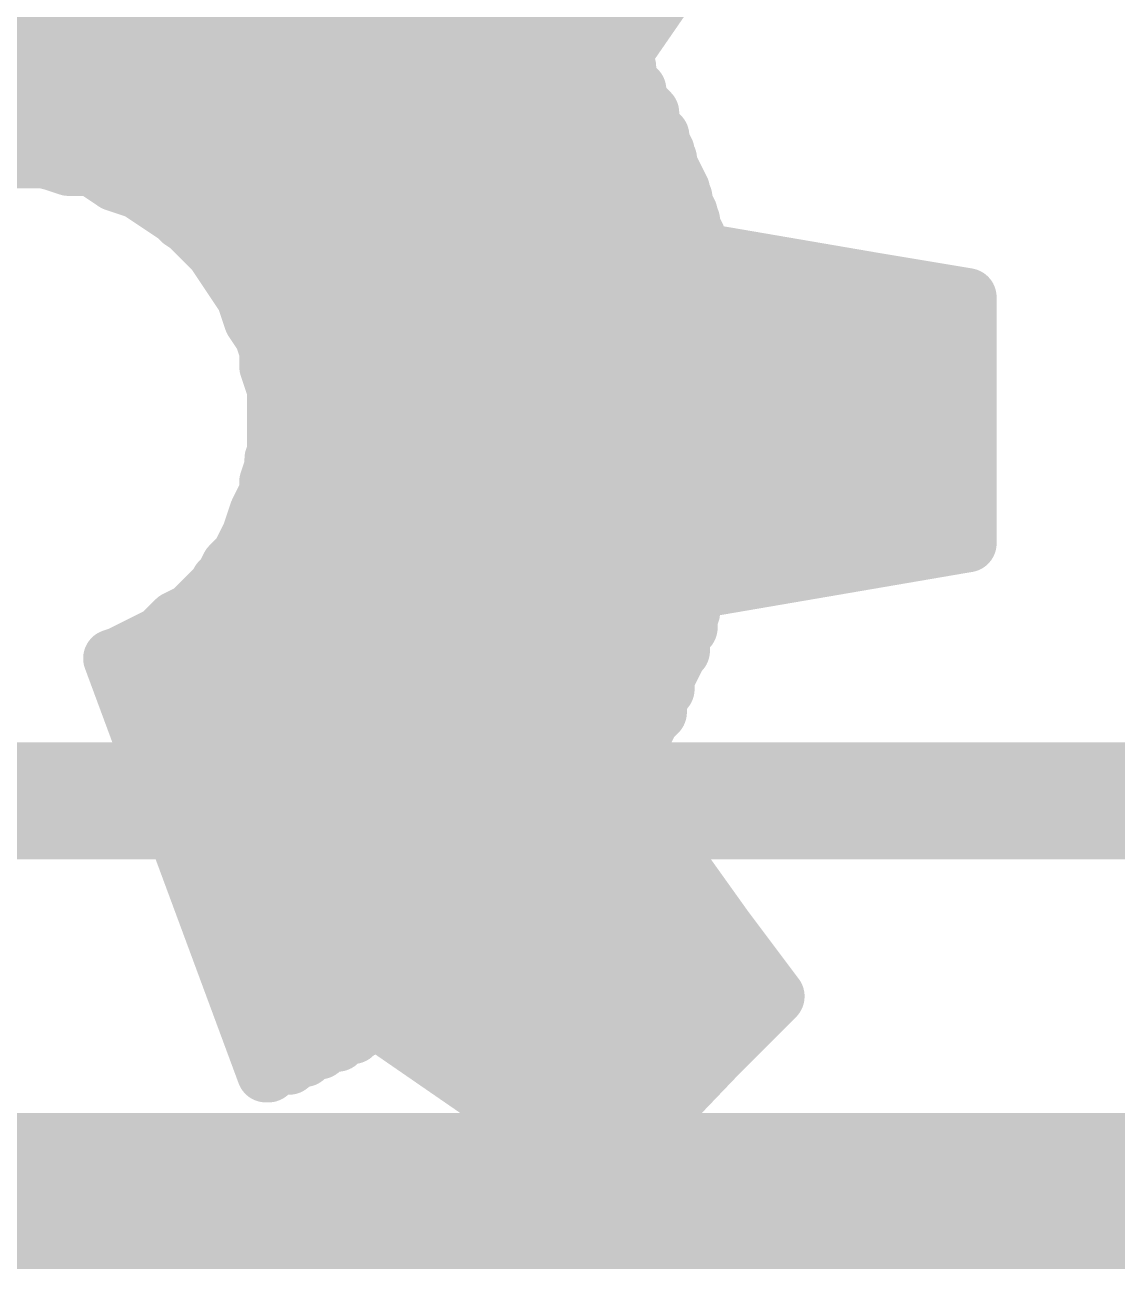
# Model space of a CAD drawing. Extents: x -34 to 73, y -65 to 31.
# Drawn here: x 2.296 to 3.717, y 24.79 to 26.41 of the extents above; entities that cross this region are included whole.
import ezdxf

# ---------------------------------------------------------------- set-up
doc = ezdxf.new("R2010")
doc.units = 0
for name, color, linetype in [('1', 12, 'CONTINUOUS'), ('16', 53, 'CONTINUOUS'), ('20', 53, 'CONTINUOUS'), ('21', 41, 'CONTINUOUS'), ('22', 40, 'CONTINUOUS')]:
    doc.layers.add(name, color=color, linetype=linetype)

msp = doc.modelspace()

# ---------------------------------------------------------------- linework, layer by layer
at = {"layer": '1'}
for points, const_width in [([(0, 25.4), (5.08, 25.4)], 0.1524), ([(0, 24.892), (4.572, 24.892)], 0.2032)]:
    msp.add_lwpolyline(points, dxfattribs=dict(at, const_width=const_width))
at = {"layer": '16'}
for points, const_width in [([(5.08, 25.4), (0, 25.4)], 0.1524), ([(4.572, 24.892), (0, 24.892)], 0.2032)]:
    msp.add_lwpolyline(points, dxfattribs=dict(at, const_width=const_width))
at = {"layer": '20', "const_width": 0.2032}
msp.add_lwpolyline([(2.54, 27.94, 0.4142), (0, 25.4)], format="xyb", dxfattribs=at)
at = {"layer": '21', "const_width": 0.076}
for points in [[(3.0626, 26.3654), (3.2726, 26.6554)], [(1.4456, 26.448), (3.1224, 26.448)], [(1.498, 26.372), (3.0674, 26.372)], [(3.0726, 26.3554), (3.0626, 26.3654)], [(3.0826, 26.3354), (3.0726, 26.3554)], [(3.0926, 26.3254), (3.0826, 26.3354)], [(3.0926, 26.3054), (3.0926, 26.3254)], [(3.1026, 26.2954), (3.0926, 26.3054)], [(1.4632, 26.296), (3.102, 26.296)], [(3.1126, 26.2754), (3.1026, 26.2954)], [(3.1226, 26.2654), (3.1126, 26.2754)], [(3.1226, 26.2454), (3.1226, 26.2654)], [(2.2526, 26.2354), (2.3226, 26.2354)], [(2.3226, 26.2354), (2.3526, 26.2254)], [(3.1326, 26.2354), (3.1226, 26.2454)], [(3.1326, 26.2154), (3.1326, 26.2354)], [(2.3526, 26.2254), (2.3826, 26.2254)], [(2.3826, 26.2254), (2.4126, 26.2054)], [(2.3907, 26.22), (3.1326, 26.22)], [(2.4126, 26.2054), (2.4426, 26.1954)], [(3.1426, 26.1954), (3.1326, 26.2154)], [(2.4426, 26.1954), (2.5026, 26.1554)], [(3.1526, 26.1854), (3.1426, 26.1954)], [(3.1526, 26.1654), (3.1526, 26.1854)], [(2.5026, 26.1554), (2.5426, 26.1154)], [(3.1626, 26.1554), (3.1526, 26.1654)], [(3.1626, 26.1154), (3.1626, 26.1554)], [(2.514, 26.144), (3.1626, 26.144)], [(2.5426, 26.1154), (2.5826, 26.0554)], [(3.5226, 26.0554), (3.1626, 26.1154)], [(2.5742, 26.068), (3.4468, 26.068)], [(2.5826, 26.0554), (2.5926, 26.0254)], [(3.5226, 25.7354), (3.5226, 26.0554)], [(2.5926, 26.0254), (2.6126, 25.9954)], [(2.6126, 25.9954), (2.6126, 25.9654)], [(2.6126, 25.992), (3.5226, 25.992)], [(2.6126, 25.9654), (2.6226, 25.9354)], [(2.6226, 25.9354), (2.6226, 25.8454)], [(2.6226, 25.916), (3.5226, 25.916)], [(2.6226, 25.8454), (2.6126, 25.8154)], [(2.6208, 25.84), (3.5226, 25.84)], [(2.6126, 25.8154), (2.6126, 25.7954)], [(2.6126, 25.7954), (2.6026, 25.7754)], [(2.6026, 25.7754), (2.5926, 25.7454)], [(2.5988, 25.764), (3.5226, 25.764)], [(2.5926, 25.7454), (2.5826, 25.7254)], [(3.1726, 25.6754), (3.5226, 25.7354)], [(2.5826, 25.7254), (2.5626, 25.7054)], [(2.5626, 25.7054), (2.5526, 25.6854)], [(2.5526, 25.6854), (2.5126, 25.6454)], [(2.5539, 25.688), (3.2463, 25.688)], [(3.1626, 25.6654), (3.1726, 25.6754)], [(3.1626, 25.6454), (3.1626, 25.6654)], [(2.4926, 25.6354), (2.4726, 25.6154)], [(2.5126, 25.6454), (2.4926, 25.6354)], [(3.1526, 25.6254), (3.1626, 25.6454)], [(3.1526, 25.6154), (3.1526, 25.6254)], [(2.4726, 25.6154), (2.4126, 25.5854)], [(2.4659, 25.612), (3.1509, 25.612)], [(3.1426, 25.5954), (3.1526, 25.6154)], [(2.4126, 25.5854), (2.6126, 25.0454)], [(3.1226, 25.5454), (3.1426, 25.5854)], [(3.1426, 25.5854), (3.1426, 25.5954)], [(2.4309, 25.536), (3.1226, 25.536)], [(3.1226, 25.5354), (3.1226, 25.5454)], [(3.1126, 25.5154), (3.1226, 25.5354)], [(3.0926, 25.4854), (3.1026, 25.5054)], [(3.1026, 25.5054), (3.1126, 25.5154)], [(3.0826, 25.4554), (3.0926, 25.4754)], [(3.0926, 25.4754), (3.0926, 25.4854)], [(2.459, 25.46), (3.0849, 25.46)], [(3.0726, 25.4454), (3.0826, 25.4554)], [(3.0626, 25.4254), (3.0726, 25.4454)], [(3.2726, 25.1454), (3.0626, 25.4254)], [(2.4872, 25.384), (3.0936, 25.384)], [(2.5153, 25.308), (3.1506, 25.308)], [(2.5435, 25.232), (3.2076, 25.232)], [(2.5716, 25.156), (3.2646, 25.156)], [(3.0426, 24.9154), (3.2726, 25.1454)], [(2.7226, 25.0954), (2.7426, 25.1154)], [(2.7426, 25.1154), (2.7526, 25.1154)], [(2.7526, 25.1154), (3.0426, 24.9154)], [(2.6726, 25.0754), (2.6826, 25.0854)], [(2.6826, 25.0854), (2.7026, 25.0854)], [(2.7026, 25.0854), (2.7126, 25.0954)], [(2.7126, 25.0954), (2.7226, 25.0954)], [(2.5998, 25.08), (2.6772, 25.08)], [(2.6526, 25.0654), (2.6626, 25.0754)], [(2.6626, 25.0754), (2.6726, 25.0754)], [(2.8039, 25.08), (3.2072, 25.08)], [(2.6126, 25.0454), (2.6126, 25.0554)], [(2.6126, 25.0554), (2.6326, 25.0554)], [(2.6326, 25.0554), (2.6426, 25.0654)], [(2.6426, 25.0654), (2.6526, 25.0654)], [(2.9141, 25.004), (3.1312, 25.004)], [(3.0243, 24.928), (3.0552, 24.928)]]:
    msp.add_lwpolyline(points, dxfattribs=at)
at = {"layer": '21', "const_width": 0.038}
for points in [[(3.1224, 26.429, 1), (3.1224, 26.467)], [(3.076, 26.3788, 1), (3.0492, 26.3519)], [(3.0674, 26.353, 1), (3.0674, 26.391)], [(3.0472, 26.3765, 1), (3.078, 26.3542)], [(3.0896, 26.3639, 1), (3.0556, 26.3469)], [(3.0592, 26.3419, 1), (3.086, 26.3688)], [(3.096, 26.3488, 1), (3.0692, 26.3219)], [(3.0656, 26.3269, 1), (3.0996, 26.3439)], [(3.1116, 26.3254, 1), (3.0736, 26.3254)], [(3.0792, 26.3119, 1), (3.106, 26.3388)], [(3.106, 26.3188, 1), (3.0792, 26.2919)], [(3.0736, 26.3054, 1), (3.1116, 26.3054)], [(3.1196, 26.3039, 1), (3.0856, 26.2869)], [(3.0892, 26.2819, 1), (3.116, 26.3088)], [(3.102, 26.277, 1), (3.102, 26.315)], [(3.126, 26.2888, 1), (3.0992, 26.2619)], [(3.0956, 26.2669, 1), (3.1296, 26.2839)], [(3.1416, 26.2654, 1), (3.1036, 26.2654)], [(3.1092, 26.2519, 1), (3.136, 26.2788)], [(2.3286, 26.2534, 1), (2.3166, 26.2173)], [(2.3226, 26.2164, 1), (2.3226, 26.2544)], [(3.136, 26.2588, 1), (3.1092, 26.2319)], [(3.1516, 26.2354, 1), (3.1136, 26.2354)], [(2.3526, 26.2444, 1), (2.3526, 26.2064)], [(2.3466, 26.2073, 1), (2.3586, 26.2434)], [(2.3931, 26.2412, 1), (2.3721, 26.2096)], [(2.3907, 26.239, 1), (2.3907, 26.201)], [(2.3826, 26.2064, 1), (2.3826, 26.2444)], [(3.1036, 26.2454, 1), (3.1416, 26.2454)], [(3.1192, 26.2219, 1), (3.146, 26.2488)], [(3.1326, 26.201, 1), (3.1326, 26.239)], [(2.4186, 26.2234, 1), (2.4066, 26.1873)], [(2.4021, 26.1896, 1), (2.4231, 26.2212)], [(3.1496, 26.2239, 1), (3.1156, 26.2069)], [(2.4531, 26.2112, 1), (2.4321, 26.1796)], [(2.4366, 26.1773, 1), (2.4486, 26.2134)], [(3.1136, 26.2154, 1), (3.1516, 26.2154)], [(3.156, 26.2088, 1), (3.1292, 26.1819)], [(3.1256, 26.1869, 1), (3.1596, 26.2039)], [(3.1716, 26.1854, 1), (3.1336, 26.1854)], [(3.1392, 26.1719, 1), (3.166, 26.1988)], [(2.516, 26.1688, 1), (2.4892, 26.1419)], [(2.4921, 26.1396, 1), (2.5131, 26.1712)], [(3.166, 26.1788, 1), (3.1392, 26.1519)], [(3.1816, 26.1554, 1), (3.1436, 26.1554)], [(2.514, 26.163, 1), (2.514, 26.125)], [(3.1336, 26.1654, 1), (3.1716, 26.1654)], [(3.1492, 26.1419, 1), (3.176, 26.1688)], [(3.1626, 26.125, 1), (3.1626, 26.163)], [(2.5584, 26.1259, 1), (2.5268, 26.1048)], [(2.5292, 26.1019, 1), (2.556, 26.1288)], [(3.1657, 26.1341, 1), (3.1595, 26.0966)], [(3.1436, 26.1154, 1), (3.1816, 26.1154)], [(2.5742, 26.087, 1), (2.5742, 26.049)], [(2.6006, 26.0614, 1), (2.5646, 26.0494)], [(3.4468, 26.049, 1), (3.4468, 26.087)], [(3.5416, 26.0554, 1), (3.5036, 26.0554)], [(3.5195, 26.0366, 1), (3.5257, 26.0741)], [(2.5668, 26.0448, 1), (2.5984, 26.0659)], [(2.6084, 26.0359, 1), (2.5768, 26.0148)], [(2.5746, 26.0194, 1), (2.6106, 26.0314)], [(2.6316, 25.9954, 1), (2.5936, 25.9954)], [(2.6126, 26.011, 1), (2.6126, 25.973)], [(3.5226, 25.973, 1), (3.5226, 26.011)], [(2.5968, 25.9848, 1), (2.6284, 26.0059)], [(2.6306, 25.9714, 1), (2.5946, 25.9594)], [(2.5936, 25.9654, 1), (2.6316, 25.9654)], [(2.6416, 25.9354, 1), (2.6036, 25.9354)], [(2.6226, 25.935, 1), (2.6226, 25.897)], [(2.6046, 25.9294, 1), (2.6406, 25.9414)], [(3.5226, 25.897, 1), (3.5226, 25.935)], [(2.6406, 25.8394, 1), (2.6046, 25.8514)], [(2.6208, 25.859, 1), (2.6208, 25.821)], [(3.5226, 25.821, 1), (3.5226, 25.859)], [(2.6316, 25.8154, 1), (2.5936, 25.8154)], [(2.6036, 25.8454, 1), (2.6416, 25.8454)], [(2.5946, 25.8214, 1), (2.6306, 25.8094)], [(2.6296, 25.7869, 1), (2.5956, 25.8039)], [(2.5988, 25.783, 1), (2.5988, 25.745)], [(2.5856, 25.7839, 1), (2.6196, 25.7669)], [(2.6206, 25.7694, 1), (2.5846, 25.7814)], [(2.5936, 25.7954, 1), (2.6316, 25.7954)], [(3.5226, 25.745, 1), (3.5226, 25.783)], [(2.5746, 25.7514, 1), (2.6106, 25.7394)], [(2.6096, 25.7369, 1), (2.5756, 25.7539)], [(3.5258, 25.7166, 1), (3.5194, 25.7541)], [(2.5656, 25.7339, 1), (2.5996, 25.7169)], [(2.596, 25.7119, 1), (2.5692, 25.7388)], [(3.5036, 25.7354, 1), (3.5416, 25.7354)], [(2.5492, 25.7188, 1), (2.576, 25.6919)], [(2.5796, 25.6969, 1), (2.5456, 25.7139)], [(2.5539, 25.707, 1), (2.5539, 25.669)], [(2.566, 25.6719, 1), (2.5392, 25.6988)], [(3.2463, 25.669, 1), (3.2463, 25.707)], [(2.5356, 25.6939, 1), (2.5696, 25.6769)], [(3.1816, 25.6654, 1), (3.1436, 25.6654)], [(3.1694, 25.6941, 1), (3.1758, 25.6566)], [(3.186, 25.6619, 1), (3.1592, 25.6888)], [(3.1492, 25.6788, 1), (3.176, 25.6519)], [(2.4841, 25.6524, 1), (2.5011, 25.6184)], [(2.506, 25.6219, 1), (2.4792, 25.6488)], [(2.4992, 25.6588, 1), (2.526, 25.6319)], [(2.5211, 25.6284, 1), (2.5041, 25.6624)], [(3.1796, 25.6369, 1), (3.1456, 25.6539)], [(3.1716, 25.6254, 1), (3.1336, 25.6254)], [(3.1436, 25.6454, 1), (3.1816, 25.6454)], [(2.4659, 25.631, 1), (2.4659, 25.593)], [(2.4592, 25.6288, 1), (2.486, 25.6019)], [(2.4811, 25.5984, 1), (2.4641, 25.6324)], [(3.1356, 25.6339, 1), (3.1696, 25.6169)], [(3.1696, 25.6069, 1), (3.1356, 25.6239)], [(3.1509, 25.593, 1), (3.1509, 25.631)], [(2.4304, 25.592, 1), (2.3948, 25.5788)], [(3.1616, 25.5954, 1), (3.1236, 25.5954)], [(3.1256, 25.6039, 1), (3.1596, 25.5869)], [(3.1596, 25.5769, 1), (3.1256, 25.5939)], [(3.1336, 25.6154, 1), (3.1716, 25.6154)], [(2.4041, 25.6024, 1), (2.4211, 25.5684)], [(3.1236, 25.5854, 1), (3.1616, 25.5854)], [(2.4309, 25.555, 1), (2.4309, 25.517)], [(3.1416, 25.5454, 1), (3.1036, 25.5454)], [(3.1226, 25.517, 1), (3.1226, 25.555)], [(3.1056, 25.5539, 1), (3.1396, 25.5369)], [(3.1396, 25.5269, 1), (3.1056, 25.5439)], [(3.1196, 25.4969, 1), (3.0856, 25.5139)], [(3.0956, 25.5239, 1), (3.1296, 25.5069)], [(3.126, 25.5019, 1), (3.0992, 25.5288)], [(3.1036, 25.5354, 1), (3.1416, 25.5354)], [(3.0892, 25.5188, 1), (3.116, 25.4919)], [(3.1116, 25.4854, 1), (3.0736, 25.4854)], [(3.0756, 25.4939, 1), (3.1096, 25.4769)], [(3.1096, 25.4669, 1), (3.0756, 25.4839)], [(2.459, 25.479, 1), (2.459, 25.441)], [(3.096, 25.4419, 1), (3.0692, 25.4688)], [(3.0736, 25.4754, 1), (3.1116, 25.4754)], [(3.0849, 25.441, 1), (3.0849, 25.479)], [(3.0592, 25.4588, 1), (3.086, 25.4319)], [(3.0896, 25.4369, 1), (3.0556, 25.4539)], [(3.0656, 25.4639, 1), (3.0996, 25.4469)], [(3.0778, 25.4368, 1), (3.0474, 25.414)], [(3.0456, 25.4339, 1), (3.0796, 25.4169)], [(2.4872, 25.403, 1), (2.4872, 25.365)], [(3.0936, 25.365, 1), (3.0936, 25.403)], [(2.5153, 25.327, 1), (2.5153, 25.289)], [(3.1506, 25.289, 1), (3.1506, 25.327)], [(2.5435, 25.251, 1), (2.5435, 25.213)], [(3.2076, 25.213, 1), (3.2076, 25.251)], [(2.5716, 25.175, 1), (2.5716, 25.137)], [(3.2646, 25.137, 1), (3.2646, 25.175)], [(3.2574, 25.134, 1), (3.2878, 25.1568)], [(3.286, 25.1319, 1), (3.2592, 25.1588)], [(2.7426, 25.1344, 1), (2.7426, 25.0964)], [(2.756, 25.1019, 1), (2.7292, 25.1288)], [(2.7634, 25.131, 1), (2.7418, 25.0997)], [(2.7526, 25.0964, 1), (2.7526, 25.1344)], [(2.6826, 25.1044, 1), (2.6826, 25.0664)], [(2.696, 25.0719, 1), (2.6692, 25.0988)], [(2.7126, 25.1144, 1), (2.7126, 25.0764)], [(2.726, 25.0819, 1), (2.6992, 25.1088)], [(2.7026, 25.0664, 1), (2.7026, 25.1044)], [(2.7092, 25.1088, 1), (2.736, 25.0819)], [(2.7226, 25.0764, 1), (2.7226, 25.1144)], [(2.5998, 25.099, 1), (2.5998, 25.061)], [(2.6626, 25.0944, 1), (2.6626, 25.0564)], [(2.676, 25.0619, 1), (2.6492, 25.0888)], [(2.6592, 25.0888, 1), (2.686, 25.0619)], [(2.6726, 25.0564, 1), (2.6726, 25.0944)], [(2.6772, 25.061, 1), (2.6772, 25.099)], [(2.6892, 25.0988, 1), (2.716, 25.0719)], [(2.8039, 25.099, 1), (2.8039, 25.061)], [(3.2072, 25.061, 1), (3.2072, 25.099)], [(2.6316, 25.0554, 1), (2.5936, 25.0554)], [(2.6126, 25.0744, 1), (2.6126, 25.0364)], [(2.6192, 25.0688, 1), (2.646, 25.0419)], [(2.6426, 25.0844, 1), (2.6426, 25.0464)], [(2.656, 25.0519, 1), (2.6292, 25.0788)], [(2.6326, 25.0364, 1), (2.6326, 25.0744)], [(2.6392, 25.0788, 1), (2.666, 25.0519)], [(2.6526, 25.0464, 1), (2.6526, 25.0844)], [(2.5936, 25.0454, 1), (2.6316, 25.0454)], [(2.5948, 25.0388, 1), (2.6304, 25.052)], [(2.9141, 25.023, 1), (2.9141, 24.985)], [(3.1312, 24.985, 1), (3.1312, 25.023)], [(3.0243, 24.947, 1), (3.0243, 24.909)], [(3.0552, 24.909, 1), (3.0552, 24.947)], [(3.0292, 24.9288, 1), (3.056, 24.9019)], [(3.0318, 24.8997, 1), (3.0534, 24.931)]]:
    msp.add_lwpolyline(points, format="xyb", dxfattribs=at)
at = {"layer": '22', "const_width": 0.076}
for points in [[(3.2694, 26.6554), (3.0694, 26.3654)], [(1.4496, 26.448), (3.1264, 26.448)], [(1.5046, 26.372), (3.074, 26.372)], [(3.0694, 26.3654), (3.0794, 26.3554)], [(3.0794, 26.3554), (3.0794, 26.3354)], [(3.0794, 26.3354), (3.0894, 26.3254)], [(3.0894, 26.3254), (3.0994, 26.3054)], [(3.0994, 26.3054), (3.1094, 26.2954)], [(1.47, 26.296), (3.1088, 26.296)], [(3.1094, 26.2954), (3.1094, 26.2754)], [(3.1094, 26.2754), (3.1194, 26.2654)], [(3.1194, 26.2654), (3.1294, 26.2454)], [(2.3194, 26.2354), (2.2494, 26.2354)], [(2.3594, 26.2254), (2.3194, 26.2354)], [(3.1294, 26.2454), (3.1294, 26.2354)], [(3.1294, 26.2354), (3.1494, 26.1954)], [(2.3894, 26.2254), (2.3594, 26.2254)], [(2.4194, 26.2054), (2.3894, 26.2254)], [(2.3975, 26.22), (3.1371, 26.22)], [(2.4494, 26.1954), (2.4194, 26.2054)], [(2.4794, 26.1754), (2.4494, 26.1954)], [(3.1494, 26.1954), (3.1494, 26.1854)], [(3.1494, 26.1854), (3.1594, 26.1654)], [(2.4994, 26.1554), (2.4794, 26.1754)], [(2.5294, 26.1354), (2.4994, 26.1554)], [(3.1594, 26.1654), (3.1594, 26.1554)], [(3.1594, 26.1554), (3.1694, 26.1354)], [(2.5165, 26.144), (3.1651, 26.144)], [(2.5494, 26.1154), (2.5294, 26.1354)], [(3.1694, 26.1354), (3.1694, 26.1154)], [(2.5894, 26.0554), (2.5494, 26.1154)], [(3.1694, 26.1154), (3.5194, 26.0554)], [(2.581, 26.068), (3.4457, 26.068)], [(2.6294, 25.9354), (2.5894, 26.0554)], [(3.5194, 26.0554), (3.5194, 25.7354)], [(2.6105, 25.992), (3.5194, 25.992)], [(2.6294, 25.8754), (2.6294, 25.9354)], [(2.6294, 25.916), (3.5194, 25.916)], [(2.6194, 25.8454), (2.6294, 25.8754)], [(2.6194, 25.8154), (2.6194, 25.8454)], [(2.6194, 25.84), (3.5194, 25.84)], [(2.5994, 25.7754), (2.6194, 25.8154)], [(2.5894, 25.7454), (2.5994, 25.7754)], [(2.5956, 25.764), (3.5194, 25.764)], [(2.5694, 25.7054), (2.5894, 25.7454)], [(3.5194, 25.7354), (3.1694, 25.6754)], [(2.5494, 25.6854), (2.5694, 25.7054)], [(2.5394, 25.6654), (2.5494, 25.6854)], [(2.552, 25.688), (3.2431, 25.688)], [(2.5194, 25.6454), (2.5394, 25.6654)], [(3.1694, 25.6654), (3.1594, 25.6454)], [(3.1694, 25.6754), (3.1694, 25.6654)], [(2.4794, 25.6154), (2.4994, 25.6354)], [(2.4994, 25.6354), (2.5194, 25.6454)], [(3.1594, 25.6454), (3.1594, 25.6254)], [(3.1594, 25.6254), (3.1494, 25.6154)], [(2.4394, 25.5954), (2.4794, 25.6154)], [(2.4727, 25.612), (3.1494, 25.612)], [(3.1494, 25.6154), (3.1494, 25.5954)], [(2.4094, 25.5854), (2.4394, 25.5954)], [(2.6094, 25.0454), (2.4094, 25.5854)], [(3.1394, 25.5854), (3.1294, 25.5654)], [(3.1494, 25.5954), (3.1394, 25.5854)], [(3.1294, 25.5654), (3.1294, 25.5454)], [(2.4277, 25.536), (3.12, 25.536)], [(3.1294, 25.5454), (3.1194, 25.5354)], [(3.1194, 25.5354), (3.1194, 25.5154)], [(3.1094, 25.5054), (3.0994, 25.4854)], [(3.1194, 25.5154), (3.1094, 25.5054)], [(3.0894, 25.4754), (3.0794, 25.4554)], [(3.0994, 25.4854), (3.0894, 25.4754)], [(2.4558, 25.46), (3.0817, 25.46)], [(3.0794, 25.4554), (3.0794, 25.4454)], [(3.0794, 25.4454), (3.0694, 25.4254)], [(3.0694, 25.4254), (3.2694, 25.1454)], [(2.484, 25.384), (3.0989, 25.384)], [(2.5121, 25.308), (3.1532, 25.308)], [(2.5403, 25.232), (3.2075, 25.232)], [(2.5684, 25.156), (3.2618, 25.156)], [(3.2694, 25.1454), (3.0494, 24.9154)], [(2.7494, 25.1154), (2.7394, 25.1054)], [(2.7594, 25.1154), (2.7494, 25.1154)], [(3.0494, 24.9154), (2.7594, 25.1154)], [(2.7294, 25.1054), (2.7194, 25.0954)], [(2.7394, 25.1054), (2.7294, 25.1054)], [(2.6894, 25.0854), (2.6794, 25.0754)], [(2.6994, 25.0854), (2.6894, 25.0854)], [(2.7094, 25.0954), (2.6994, 25.0854)], [(2.7194, 25.0954), (2.7094, 25.0954)], [(2.5966, 25.08), (2.684, 25.08)], [(2.6694, 25.0754), (2.6594, 25.0654)], [(2.6794, 25.0754), (2.6694, 25.0754)], [(2.8107, 25.08), (3.2069, 25.08)], [(2.6194, 25.0554), (2.6094, 25.0454)], [(2.6394, 25.0554), (2.6194, 25.0554)], [(2.6494, 25.0654), (2.6394, 25.0554)], [(2.6594, 25.0654), (2.6494, 25.0654)], [(2.9209, 25.004), (3.1342, 25.004)], [(3.0311, 24.928), (3.0615, 24.928)]]:
    msp.add_lwpolyline(points, dxfattribs=at)
at = {"layer": '22', "const_width": 0.038}
for points in [[(3.1264, 26.429, 1), (3.1264, 26.467)], [(3.0828, 26.3788, 1), (3.056, 26.3519)], [(3.074, 26.353, 1), (3.074, 26.391)], [(3.0538, 26.3762, 1), (3.085, 26.3546)], [(3.0984, 26.3554, 1), (3.0604, 26.3554)], [(3.066, 26.3419, 1), (3.0928, 26.3688)], [(3.0928, 26.3488, 1), (3.066, 26.3219)], [(3.0604, 26.3354, 1), (3.0984, 26.3354)], [(3.1064, 26.3339, 1), (3.0724, 26.3169)], [(3.076, 26.3119, 1), (3.1028, 26.3388)], [(3.1128, 26.3188, 1), (3.086, 26.2919)], [(3.0824, 26.2969, 1), (3.1164, 26.3139)], [(3.1284, 26.2954, 1), (3.0904, 26.2954)], [(3.096, 26.2819, 1), (3.1228, 26.3088)], [(3.1088, 26.277, 1), (3.1088, 26.315)], [(3.1228, 26.2888, 1), (3.096, 26.2619)], [(3.1364, 26.2739, 1), (3.1024, 26.2569)], [(3.0904, 26.2754, 1), (3.1284, 26.2754)], [(3.106, 26.2519, 1), (3.1328, 26.2788)], [(2.324, 26.2538, 1), (2.3148, 26.2169)], [(2.3194, 26.2164, 1), (2.3194, 26.2544)], [(3.1484, 26.2454, 1), (3.1104, 26.2454)], [(3.1464, 26.2439, 1), (3.1124, 26.2269)], [(3.1124, 26.2369, 1), (3.1464, 26.2539)], [(2.3594, 26.2444, 1), (2.3594, 26.2064)], [(2.3548, 26.2069, 1), (2.364, 26.2438)], [(2.3999, 26.2412, 1), (2.3789, 26.2096)], [(2.3975, 26.239, 1), (2.3975, 26.201)], [(2.3894, 26.2064, 1), (2.3894, 26.2444)], [(3.1104, 26.2354, 1), (3.1484, 26.2354)], [(3.1371, 26.201, 1), (3.1371, 26.239)], [(2.4254, 26.2234, 1), (2.4134, 26.1873)], [(2.4089, 26.1896, 1), (2.4299, 26.2212)], [(2.4599, 26.2112, 1), (2.4389, 26.1796)], [(2.4434, 26.1773, 1), (2.4554, 26.2134)], [(3.1684, 26.1954, 1), (3.1304, 26.1954)], [(3.1664, 26.1939, 1), (3.1324, 26.1769)], [(3.1324, 26.1869, 1), (3.1664, 26.2039)], [(2.4928, 26.1888, 1), (2.466, 26.1619)], [(2.4689, 26.1596, 1), (2.4899, 26.1912)], [(2.5099, 26.1712, 1), (2.4889, 26.1396)], [(3.1304, 26.1854, 1), (3.1684, 26.1854)], [(3.1784, 26.1654, 1), (3.1404, 26.1654)], [(3.1764, 26.1639, 1), (3.1424, 26.1469)], [(3.1424, 26.1569, 1), (3.1764, 26.1739)], [(2.486, 26.1419, 1), (2.5128, 26.1688)], [(2.5165, 26.163, 1), (2.5165, 26.125)], [(2.5428, 26.1488, 1), (2.516, 26.1219)], [(3.1404, 26.1554, 1), (3.1784, 26.1554)], [(3.1884, 26.1354, 1), (3.1504, 26.1354)], [(3.1651, 26.125, 1), (3.1651, 26.163)], [(2.5189, 26.1196, 1), (2.5399, 26.1512)], [(3.1524, 26.1269, 1), (3.1864, 26.1439)], [(2.5652, 26.1259, 1), (2.5336, 26.1048)], [(2.536, 26.1019, 1), (2.5628, 26.1288)], [(3.1726, 26.1341, 1), (3.1662, 26.0966)], [(3.1504, 26.1154, 1), (3.1884, 26.1154)], [(2.581, 26.087, 1), (2.581, 26.049)], [(2.6074, 26.0614, 1), (2.5714, 26.0494)], [(3.4457, 26.049, 1), (3.4457, 26.087)], [(3.5384, 26.0554, 1), (3.5004, 26.0554)], [(3.5162, 26.0366, 1), (3.5226, 26.0741)], [(2.5736, 26.0448, 1), (2.6052, 26.0659)], [(2.6105, 26.011, 1), (2.6105, 25.973)], [(3.5194, 25.973, 1), (3.5194, 26.011)], [(2.6484, 25.9354, 1), (2.6104, 25.9354)], [(2.6294, 25.935, 1), (2.6294, 25.897)], [(2.6114, 25.9294, 1), (2.6474, 25.9414)], [(3.5194, 25.897, 1), (3.5194, 25.935)], [(2.6474, 25.8694, 1), (2.6114, 25.8814)], [(2.6384, 25.8454, 1), (2.6004, 25.8454)], [(2.6104, 25.8754, 1), (2.6484, 25.8754)], [(2.6194, 25.859, 1), (2.6194, 25.821)], [(2.6014, 25.8514, 1), (2.6374, 25.8394)], [(3.5194, 25.821, 1), (3.5194, 25.859)], [(2.6364, 25.8069, 1), (2.6024, 25.8239)], [(2.6004, 25.8154, 1), (2.6384, 25.8154)], [(2.5956, 25.783, 1), (2.5956, 25.745)], [(2.5824, 25.7839, 1), (2.6164, 25.7669)], [(2.6174, 25.7694, 1), (2.5814, 25.7814)], [(3.5194, 25.745, 1), (3.5194, 25.783)], [(2.5714, 25.7514, 1), (2.6074, 25.7394)], [(2.6064, 25.7369, 1), (2.5724, 25.7539)], [(3.5226, 25.7166, 1), (3.5162, 25.7541)], [(3.5004, 25.7354, 1), (3.5384, 25.7354)], [(2.5828, 25.6919, 1), (2.556, 25.7188)], [(2.5664, 25.6769, 1), (2.5324, 25.6939)], [(2.552, 25.707, 1), (2.552, 25.669)], [(2.5524, 25.7139, 1), (2.5864, 25.6969)], [(3.2431, 25.669, 1), (3.2431, 25.707)], [(2.5528, 25.6519, 1), (2.526, 25.6788)], [(2.536, 25.6988, 1), (2.5628, 25.6719)], [(3.1884, 25.6754, 1), (3.1504, 25.6754)], [(3.1662, 25.6941, 1), (3.1726, 25.6566)], [(3.1864, 25.6569, 1), (3.1524, 25.6739)], [(2.5224, 25.6739, 1), (2.5564, 25.6569)], [(2.4909, 25.6524, 1), (2.5079, 25.6184)], [(2.5128, 25.6219, 1), (2.486, 25.6488)], [(2.506, 25.6588, 1), (2.5328, 25.6319)], [(2.5279, 25.6284, 1), (2.5109, 25.6624)], [(3.1784, 25.6454, 1), (3.1404, 25.6454)], [(3.1424, 25.6539, 1), (3.1764, 25.6369)], [(3.1504, 25.6654, 1), (3.1884, 25.6654)], [(3.1728, 25.6119, 1), (3.146, 25.6388)], [(2.4727, 25.631, 1), (2.4727, 25.593)], [(2.466, 25.6288, 1), (2.4928, 25.6019)], [(2.4879, 25.5984, 1), (2.4709, 25.6324)], [(3.1684, 25.6154, 1), (3.1304, 25.6154)], [(3.136, 25.6288, 1), (3.1628, 25.6019)], [(3.1404, 25.6254, 1), (3.1784, 25.6254)], [(3.1494, 25.593, 1), (3.1494, 25.631)], [(2.4272, 25.592, 1), (2.3916, 25.5788)], [(2.4034, 25.6034, 1), (2.4154, 25.5673)], [(2.4309, 25.6124, 1), (2.4479, 25.5784)], [(2.4454, 25.5773, 1), (2.4334, 25.6134)], [(3.1564, 25.5769, 1), (3.1224, 25.5939)], [(3.1628, 25.5819, 1), (3.136, 25.6088)], [(3.126, 25.5988, 1), (3.1528, 25.5719)], [(3.1304, 25.5954, 1), (3.1684, 25.5954)], [(3.1484, 25.5654, 1), (3.1104, 25.5654)], [(3.1124, 25.5739, 1), (3.1464, 25.5569)], [(2.4277, 25.555, 1), (2.4277, 25.517)], [(3.1428, 25.5319, 1), (3.116, 25.5588)], [(3.12, 25.517, 1), (3.12, 25.555)], [(3.1384, 25.5354, 1), (3.1004, 25.5354)], [(3.106, 25.5488, 1), (3.1328, 25.5219)], [(3.1104, 25.5454, 1), (3.1484, 25.5454)], [(3.1264, 25.4969, 1), (3.0924, 25.5139)], [(3.1328, 25.5019, 1), (3.106, 25.5288)], [(3.096, 25.5188, 1), (3.1228, 25.4919)], [(3.1004, 25.5154, 1), (3.1384, 25.5154)], [(3.1064, 25.4669, 1), (3.0724, 25.4839)], [(3.0824, 25.4939, 1), (3.1164, 25.4769)], [(3.1128, 25.4719, 1), (3.086, 25.4988)], [(2.4558, 25.479, 1), (2.4558, 25.441)], [(3.0984, 25.4554, 1), (3.0604, 25.4554)], [(3.076, 25.4888, 1), (3.1028, 25.4619)], [(3.0817, 25.441, 1), (3.0817, 25.479)], [(3.0624, 25.4639, 1), (3.0964, 25.4469)], [(3.0964, 25.4369, 1), (3.0624, 25.4539)], [(3.0849, 25.4364, 1), (3.0539, 25.4143)], [(3.0604, 25.4454, 1), (3.0984, 25.4454)], [(3.0524, 25.4339, 1), (3.0864, 25.4169)], [(2.484, 25.403, 1), (2.484, 25.365)], [(3.0989, 25.365, 1), (3.0989, 25.403)], [(2.5121, 25.327, 1), (2.5121, 25.289)], [(3.1532, 25.289, 1), (3.1532, 25.327)], [(2.5403, 25.251, 1), (2.5403, 25.213)], [(3.2075, 25.213, 1), (3.2075, 25.251)], [(2.5684, 25.175, 1), (2.5684, 25.137)], [(3.2618, 25.137, 1), (3.2618, 25.175)], [(3.2539, 25.1343, 1), (3.2849, 25.1564)], [(3.2831, 25.1322, 1), (3.2557, 25.1585)], [(2.7494, 25.1344, 1), (2.7494, 25.0964)], [(2.7628, 25.1019, 1), (2.736, 25.1288)], [(2.7702, 25.131, 1), (2.7486, 25.0997)], [(2.7594, 25.0964, 1), (2.7594, 25.1344)], [(2.7294, 25.1244, 1), (2.7294, 25.0864)], [(2.7428, 25.0919, 1), (2.716, 25.1188)], [(2.726, 25.1188, 1), (2.7528, 25.0919)], [(2.7394, 25.0864, 1), (2.7394, 25.1244)], [(2.6894, 25.1044, 1), (2.6894, 25.0664)], [(2.7028, 25.0719, 1), (2.676, 25.0988)], [(2.7094, 25.1144, 1), (2.7094, 25.0764)], [(2.7228, 25.0819, 1), (2.696, 25.1088)], [(2.6994, 25.0664, 1), (2.6994, 25.1044)], [(2.706, 25.1088, 1), (2.7328, 25.0819)], [(2.7194, 25.0764, 1), (2.7194, 25.1144)], [(2.5966, 25.099, 1), (2.5966, 25.061)], [(2.6694, 25.0944, 1), (2.6694, 25.0564)], [(2.6828, 25.0619, 1), (2.656, 25.0888)], [(2.666, 25.0888, 1), (2.6928, 25.0619)], [(2.6794, 25.0564, 1), (2.6794, 25.0944)], [(2.686, 25.0988, 1), (2.7128, 25.0719)], [(2.684, 25.061, 1), (2.684, 25.099)], [(2.8107, 25.099, 1), (2.8107, 25.061)], [(3.2069, 25.061, 1), (3.2069, 25.099)], [(2.6194, 25.0744, 1), (2.6194, 25.0364)], [(2.6328, 25.0419, 1), (2.606, 25.0688)], [(2.626, 25.0688, 1), (2.6528, 25.0419)], [(2.6494, 25.0844, 1), (2.6494, 25.0464)], [(2.6628, 25.0519, 1), (2.636, 25.0788)], [(2.6394, 25.0364, 1), (2.6394, 25.0744)], [(2.646, 25.0788, 1), (2.6728, 25.0519)], [(2.6594, 25.0464, 1), (2.6594, 25.0844)], [(2.596, 25.0588, 1), (2.6228, 25.0319)], [(2.5916, 25.0388, 1), (2.6272, 25.052)], [(2.9209, 25.023, 1), (2.9209, 24.985)], [(3.1342, 24.985, 1), (3.1342, 25.023)], [(3.0311, 24.947, 1), (3.0311, 24.909)], [(3.0615, 24.909, 1), (3.0615, 24.947)], [(3.0357, 24.9285, 1), (3.0631, 24.9022)], [(3.0386, 24.8997, 1), (3.0602, 24.931)]]:
    msp.add_lwpolyline(points, format="xyb", dxfattribs=at)

doc.saveas('drawing.dxf')
